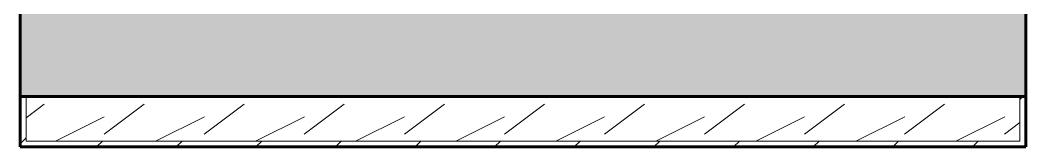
# Model space of a CAD drawing. Header units: inches. Extents: x -4110 to -1807, y 9775 to 11251.
# Drawn here: x -2749.2 to -2642, y 10249.9 to 10263.5 of the extents above; entities that cross this region are included whole.
import ezdxf

# ---------------------------------------------------------------- set-up
doc = ezdxf.new("R2010")
doc.units = ezdxf.units.IN
doc.header["$MEASUREMENT"] = 0
for name, color, linetype, lineweight in [('0-1', 7, 'Continuous', 5), ('0-2', 10, 'Continuous', 18), ('A-WALL-3', 250, 'Continuous', 60), ('A-WALL-4', 10, 'Continuous', 18), ('A-WALL-PATT-1', 7, 'Continuous', 9), ('A-WALL-PATT-2', 253, 'Continuous', 9), ('Q-CASE-3', 7, 'Continuous', 9), ('Q-CASE-5', 9, 'Continuous', 9), ('Q-CASE-6', 250, 'Continuous', 60)]:
    doc.layers.add(name, color=color, linetype=linetype, lineweight=lineweight)

# ---------------------------------------------------------------- blocks, each defined once
blk = doc.blocks.new('OD_CW_Base Cabinet - OD_CW_Base Cabinet-3870047-ENLARGED RCP - 2ND FLOOR PLAN - WEST')
at = {"layer": 'Q-CASE-5'}
for points in [[(0.74, -1), (107.93, -1), (107.93, 0), (0.74, 0)], [(70.03, -3), (107.93, -3), (107.93, -1), (0.74, -1), (0.74, -3), (36.38, -3)], [(70.03, -24), (107.93, -24), (107.93, -3), (0.74, -3), (0.74, -24), (42.21, -24)]]:
    blk.add_hatch(color=256, dxfattribs=at).paths.add_polyline_path(points, flags=0)
at = {"layer": 'Q-CASE-3'}
for p, q in [((0.74, 0), (0.74, -1)), ((86.93, 0), (0.74, 0)), ((107.93, -1), (0.74, -1)), ((0.74, -1), (0.74, -3)), ((107.93, -1), (0.74, -1)), ((107.93, -1), (107.93, 0)), ((107.93, -3), (107.93, -1)), ((0.74, -3), (0.74, -24)), ((107.93, -3), (0.74, -3)), ((107.93, -24), (107.93, -3)), ((107.93, -24), (0.74, -24))]:
    blk.add_line(p, q, dxfattribs=at)
at = {"layer": 'Q-CASE-6'}
for p, q in [((0.74, -24), (0.74, 0)), ((0.74, 0), (107.93, 0)), ((107.93, 0), (107.93, -24)), ((107.93, -24), (0.74, -24))]:
    blk.add_line(p, q, dxfattribs=at)
blk = doc.blocks.new('CTR - 1st Phase - Unit Layouts_rvt-1-ENLARGED RCP - 2ND FLOOR PLAN - WEST')
at = {"layer": 'A-WALL-PATT-1'}
h = blk.add_hatch(dxfattribs=at)
h.set_pattern_fill('FP_3', color=256, style=0, pattern_type=2)
h.set_pattern_definition([(45, (0, 0), (-4.2426407, 4.2426407), [])])
h.paths.add_polyline_path([(-2745.94, 10249.91), (-2642.01, 10249.91), (-2642.01, 10255.29), (-2642.64, 10255.29), (-2642.64, 10250.54), (-2748.57, 10250.54), (-2748.57, 10255.29), (-2749.2, 10255.29), (-2749.2, 10249.91), (-2748.57, 10249.91)], flags=0)
at = {"layer": 'A-WALL-PATT-2'}
h = blk.add_hatch(dxfattribs=at)
h.set_pattern_fill('FP_4', color=256, style=0, pattern_type=2)
h.set_pattern_definition([(216.87, (4.265, 10.662), (31.9871619, 21.32545714), [5.331, -47.981]), (206.565, (10.662, 7.464), (-10.662476, -10.6620098), [11.921, -11.921]), (198.435, (10.662, 2.132), (-21.3244936, -10.6625869), [6.744, -26.974])])
h.paths.add_polyline_path([(-2748.57, 10250.54), (-2642.64, 10250.54), (-2642.64, 10255.29), (-2748.57, 10255.29)], flags=0)
at = {"layer": 'A-WALL-3'}
for p, q in [((-2749.2, 10250.54), (-2749.2, 10255.29)), ((-2642.01, 10255.29), (-2642.01, 10250.54)), ((-2749.2, 10249.91), (-2749.2, 10250.54)), ((-2642.01, 10250.54), (-2642.01, 10249.91)), ((-2642.01, 10249.91), (-2749.2, 10249.91))]:
    blk.add_line(p, q, dxfattribs=at)
at = {"layer": 'A-WALL-4'}
for p, q in [((-2748.57, 10250.54), (-2748.57, 10255.29)), ((-2642.64, 10255.29), (-2642.64, 10250.54)), ((-2748.57, 10250.54), (-2642.64, 10250.54))]:
    blk.add_line(p, q, dxfattribs=at)
at = {"layer": '0-2'}
blk.add_blockref('OD_CW_Base Cabinet - OD_CW_Base Cabinet-3870047-ENLARGED RCP - 2ND FLOOR PLAN - WEST', (-2749.94, 10279.29), dxfattribs=at)

msp = doc.modelspace()

# ---------------------------------------------------------------- block references
at = {"layer": '0-1'}
msp.add_blockref('CTR - 1st Phase - Unit Layouts_rvt-1-ENLARGED RCP - 2ND FLOOR PLAN - WEST', (0, 0), dxfattribs=at)

doc.saveas('drawing.dxf')
